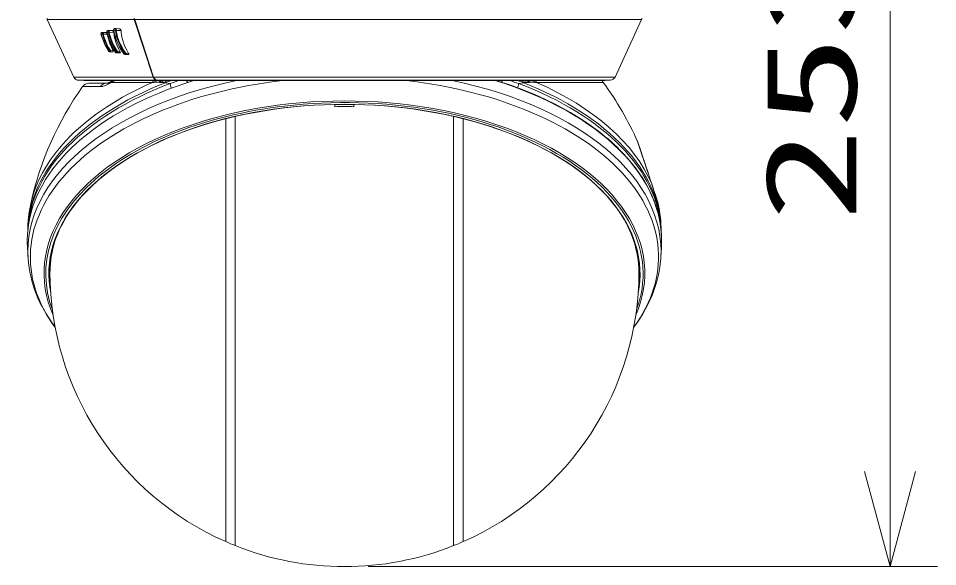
# Model space of a CAD drawing. Units: millimetres on the paper. Extents: x -63 to 65, y -59 to 59.
# Drawn here: x -26.47 to -2.29, y 15.41 to 29.83 of the extents above; entities that cross this region are included whole.
import ezdxf
from ezdxf.enums import TextEntityAlignment as Align

# ---------------------------------------------------------------- set-up
doc = ezdxf.new("R2010")
doc.units = ezdxf.units.MM
for name, color, linetype, lineweight in [('0-2_GAIKEI', 4, 'Continuous', 9), ('0-3_SUNPO', 7, 'Continuous', 9), ('0-4_0', 7, 'Continuous', 9)]:
    doc.layers.add(name, color=color, linetype=linetype, lineweight=lineweight)
doc.styles.add('ＭＳ ゴシック', font='')
doc.styles.get('ＭＳ ゴシック').set_extended_font_data('MS Gothic')

# ---------------------------------------------------------------- blocks, each defined once
blk = doc.blocks.new('_Open30')
at = {"layer": '0-4_0'}
blk.add_line((0, 0), (-1, 0), dxfattribs=at)
blk.add_lwpolyline([(-1, 0.2679), (0, 0), (-1, -0.2679)], dxfattribs=at)

msp = doc.modelspace()

# ---------------------------------------------------------------- linework, layer by layer
at = {"layer": '0-2_GAIKEI'}
for p, q in [((-25.71, 29.799), (-23.421, 29.799)), ((-22.926, 28.287), (-23.421, 29.799)), ((-10.079, 29.799), (-23.407, 29.799)), ((-22.912, 28.287), (-23.407, 29.799)), ((-24.079, 29.512), (-24.116, 29.512)), ((-24.079, 29.512), (-24.078, 29.512)), ((-24.078, 29.512), (-24.007, 29.51)), ((-23.917, 29.518), (-23.958, 29.518)), ((-23.896, 29.562), (-23.938, 29.562)), ((-23.896, 29.562), (-23.897, 29.515)), ((-23.897, 29.515), (-23.767, 29.511)), ((-23.896, 29.562), (-23.896, 29.562)), ((-23.896, 29.562), (-23.817, 29.56)), ((-24.258, 29.417), (-24.291, 29.417)), ((-24.236, 29.461), (-24.269, 29.461)), ((-24.236, 29.461), (-24.235, 29.461)), ((-24.235, 29.461), (-24.17, 29.459)), ((-24.1, 29.467), (-24.137, 29.468)), ((-24.067, 28.969), (-24.096, 28.97)), ((-24.075, 28.954), (-24.013, 28.952)), ((-24.046, 28.954), (-24.075, 28.954)), ((-24.075, 28.954), (-24.013, 28.952)), ((-24.046, 28.982), (-23.978, 28.98)), ((-24.046, 28.954), (-23.983, 28.952)), ((-23.983, 28.952), (-24.013, 28.952)), ((-23.914, 28.936), (-23.91, 28.939)), ((-23.879, 28.939), (-23.91, 28.939)), ((-23.89, 28.923), (-23.829, 28.921)), ((-23.859, 28.923), (-23.89, 28.923)), ((-23.89, 28.923), (-23.829, 28.921)), ((-23.858, 28.952), (-23.879, 28.939)), ((-23.858, 28.952), (-23.79, 28.95)), ((-23.796, 28.921), (-23.829, 28.921)), ((-23.659, 28.897), (-23.694, 28.898)), ((-23.674, 28.882), (-23.614, 28.88)), ((-23.64, 28.882), (-23.674, 28.882)), ((-23.674, 28.882), (-23.615, 28.88)), ((-23.64, 28.912), (-23.572, 28.911)), ((-23.578, 28.88), (-23.614, 28.88)), ((-10.778, 28.287), (-22.912, 28.287)), ((-22.945, 28.146), (-24.029, 28.146)), ((-23.992, 28.196), (-23.991, 28.196)), ((-23.992, 28.196), (-23.991, 28.196)), ((-22.741, 28.196), (-22.839, 28.203)), ((-22.741, 28.196), (-22.741, 28.198)), ((-22.734, 28.147), (-22.737, 28.147)), ((-22.735, 28.147), (-22.685, 28.147)), ((-22.689, 28.194), (-22.692, 28.194)), ((-22.689, 28.194), (-22.641, 28.195)), ((-22.641, 28.195), (-22.636, 28.197)), ((-22.594, 28.153), (-22.601, 28.138)), ((-13.77, 28.156), (-13.895, 28.196)), ((-13.195, 28.154), (-13.188, 28.138)), ((-13.148, 28.195), (-13.153, 28.197)), ((-13.148, 28.195), (-13.1, 28.194)), ((-13.104, 28.147), (-13.054, 28.147)), ((-13.098, 28.194), (-13.1, 28.194)), ((-13.052, 28.147), (-13.055, 28.147)), ((-12.844, 28.146), (-11.088, 28.146)), ((-24.779, 28.038), (-24.31, 28.038)), ((-18.144, 27.565), (-18.144, 27.508)), ((-18.144, 27.564), (-17.645, 27.564)), ((-17.645, 27.565), (-17.645, 27.508)), ((-21.017, 27.192), (-21.017, 16.064)), ((-20.767, 27.252), (-20.767, 15.959)), ((-15.022, 15.959), (-15.022, 27.252)), ((-14.772, 16.064), (-14.772, 27.192)), ((-21.017, 16.064), (-21.017, 24.362)), ((-25.635, 23.424), (-25.638, 23.178)), ((-10.154, 23.424), (-10.151, 23.178)), ((-21.017, 17.548), (-21.017, 17.544))]:
    msp.add_line(p, q, dxfattribs=at)
at = {"layer": '0-2_GAIKEI', "color": 7}
for p, q in [((-25.009, 28.284), (-25.71, 29.799)), ((-10.778, 28.287), (-10.079, 29.799)), ((-24.885, 28.201), (-24.749, 28.196)), ((-11.04, 28.196), (-24.749, 28.196)), ((-24.158, 28.122), (-24.616, 28.122)), ((-11.04, 28.196), (-10.902, 28.203)), ((-10.048, 26.182), (-10.043, 26.169)), ((-9.661, 25.015), (-9.66, 25.013)), ((-9.655, 24.995), (-9.656, 24.997)), ((-9.655, 24.995), (-9.645, 24.95))]:
    msp.add_line(p, q, dxfattribs=at)
at = {"layer": '0-2_GAIKEI'}
for points in [[(-24.078, 29.512), (-24.08, 29.465), (-23.96, 29.462)], [(-24.007, 29.51), (-23.998, 29.508), (-23.989, 29.503), (-23.973, 29.489), (-23.966, 29.479), (-23.96, 29.462)], [(-23.697, 28.894), (-23.761, 28.99), (-23.818, 29.089), (-23.858, 29.17), (-23.893, 29.251), (-23.922, 29.332), (-23.945, 29.412), (-23.961, 29.49), (-23.967, 29.528)], [(-23.694, 28.898), (-23.753, 28.987), (-23.807, 29.079), (-23.854, 29.174), (-23.894, 29.27), (-23.911, 29.319), (-23.927, 29.369), (-23.939, 29.414), (-23.949, 29.46), (-23.958, 29.518)], [(-23.659, 28.897), (-23.714, 28.978), (-23.763, 29.061), (-23.806, 29.146), (-23.847, 29.24), (-23.864, 29.287), (-23.879, 29.334), (-23.896, 29.397), (-23.909, 29.458), (-23.917, 29.518)], [(-23.64, 28.912), (-23.694, 28.989), (-23.743, 29.07), (-23.786, 29.152), (-23.827, 29.244), (-23.844, 29.29), (-23.859, 29.335), (-23.876, 29.396), (-23.889, 29.456), (-23.897, 29.515)], [(-23.817, 29.56), (-23.807, 29.558), (-23.798, 29.554), (-23.78, 29.539), (-23.773, 29.529), (-23.767, 29.511)], [(-23.572, 28.911), (-23.62, 28.992), (-23.662, 29.076), (-23.698, 29.162), (-23.727, 29.249), (-23.748, 29.336), (-23.759, 29.396), (-23.765, 29.454), (-23.767, 29.511)], [(-24.099, 28.968), (-24.154, 29.062), (-24.202, 29.157), (-24.243, 29.254), (-24.277, 29.349), (-24.298, 29.424)], [(-24.096, 28.97), (-24.147, 29.057), (-24.192, 29.147), (-24.232, 29.237), (-24.265, 29.328), (-24.291, 29.417)], [(-24.067, 28.969), (-24.118, 29.057), (-24.163, 29.147), (-24.202, 29.238), (-24.234, 29.328), (-24.258, 29.417)], [(-24.235, 29.461), (-24.236, 29.415), (-24.131, 29.412)], [(-24.046, 28.982), (-24.097, 29.067), (-24.142, 29.154), (-24.181, 29.241), (-24.212, 29.329), (-24.236, 29.415)], [(-24.17, 29.459), (-24.164, 29.458), (-24.15, 29.45), (-24.137, 29.437)], [(-23.914, 28.936), (-23.968, 29.024), (-24.017, 29.115), (-24.06, 29.206), (-24.096, 29.297), (-24.124, 29.388), (-24.141, 29.454), (-24.145, 29.476)], [(-23.91, 28.939), (-23.966, 29.029), (-24.016, 29.122), (-24.059, 29.217), (-24.095, 29.312), (-24.119, 29.39), (-24.137, 29.468)], [(-23.978, 28.98), (-24.024, 29.074), (-24.064, 29.171), (-24.081, 29.22), (-24.095, 29.27), (-24.107, 29.317), (-24.117, 29.363)], [(-23.879, 28.939), (-23.93, 29.021), (-23.976, 29.106), (-24.017, 29.193), (-24.051, 29.28), (-24.078, 29.366), (-24.091, 29.417), (-24.1, 29.467)], [(-23.858, 28.952), (-23.91, 29.032), (-23.956, 29.114), (-23.996, 29.198), (-24.03, 29.282), (-24.057, 29.366), (-24.07, 29.416), (-24.08, 29.465)], [(-23.79, 28.95), (-23.838, 29.041), (-23.879, 29.133), (-23.913, 29.227), (-23.927, 29.275), (-23.939, 29.323), (-23.948, 29.368), (-23.955, 29.414), (-23.96, 29.462)], [(-23.983, 28.952), (-23.978, 28.953), (-23.974, 28.956), (-23.973, 28.959), (-23.973, 28.967), (-23.978, 28.98)], [(-23.859, 28.923), (-23.796, 28.921), (-23.791, 28.922), (-23.786, 28.926), (-23.785, 28.931), (-23.785, 28.937), (-23.79, 28.95)], [(-23.64, 28.882), (-23.578, 28.88), (-23.571, 28.882), (-23.568, 28.885), (-23.566, 28.892), (-23.566, 28.897), (-23.57, 28.906), (-23.572, 28.911)], [(-22.839, 28.203), (-22.85, 28.205), (-22.871, 28.213), (-22.891, 28.228), (-22.902, 28.24), (-22.911, 28.253), (-22.919, 28.269), (-22.926, 28.287)], [(-24.094, 28.106), (-24.127, 28.088), (-24.158, 28.073), (-24.187, 28.061), (-24.213, 28.053), (-24.26, 28.042), (-24.286, 28.039), (-24.31, 28.038)], [(-22.766, 28.148), (-22.802, 28.152), (-22.835, 28.158), (-22.864, 28.168), (-22.89, 28.181), (-22.912, 28.196)], [(-10.902, 28.203), (-22.824, 28.203), (-22.727, 28.196)], [(-22.45, 28.005), (-22.459, 28.028), (-22.467, 28.052), (-22.472, 28.074), (-22.476, 28.096), (-22.477, 28.116)], [(-9.565, 24.252), (-9.572, 24.317), (-9.583, 24.396), (-9.608, 24.539), (-9.637, 24.667), (-9.672, 24.795), (-9.712, 24.922), (-9.762, 25.056), (-9.822, 25.196), (-9.888, 25.334), (-9.962, 25.472), (-10.047, 25.614), (-10.14, 25.756), (-10.242, 25.897), (-10.351, 26.035), (-10.462, 26.166), (-10.581, 26.295), (-10.651, 26.367), (-10.724, 26.439), (-10.798, 26.509), (-10.875, 26.579), (-10.954, 26.649), (-11.035, 26.717), (-11.12, 26.786), (-11.217, 26.862), (-11.36, 26.969), (-11.492, 27.062), (-11.628, 27.154), (-11.768, 27.243), (-11.952, 27.354), (-12.158, 27.47), (-12.37, 27.581), (-12.592, 27.69), (-12.774, 27.774), (-12.952, 27.851), (-13.07, 27.9), (-13.218, 27.959), (-13.365, 28.015), (-13.517, 28.07), (-13.77, 28.156)], [(-13.339, 28.005), (-13.33, 28.028), (-13.322, 28.052), (-13.317, 28.074), (-13.313, 28.096), (-13.312, 28.116)], [(-12.877, 28.196), (-12.898, 28.181), (-12.923, 28.169), (-12.961, 28.157), (-12.986, 28.152), (-13.023, 28.148)]]:
    msp.add_lwpolyline(points, dxfattribs=at)
at = {"layer": '0-2_GAIKEI', "color": 7}
for points in [[(-24.05, 28.16), (-24.087, 28.141), (-24.119, 28.129), (-24.149, 28.123), (-24.158, 28.122)], [(-22.155, 26.838), (-21.931, 26.919), (-21.702, 26.996), (-21.469, 27.068), (-21.231, 27.136), (-20.99, 27.199), (-20.745, 27.257), (-20.496, 27.31), (-20.245, 27.359), (-19.991, 27.402), (-19.734, 27.441), (-19.475, 27.474), (-19.215, 27.503), (-18.952, 27.526), (-18.689, 27.544), (-18.425, 27.557), (-18.16, 27.565), (-17.895, 27.568)], [(-13.634, 26.838), (-13.858, 26.919), (-14.087, 26.996), (-14.32, 27.068), (-14.558, 27.136), (-14.799, 27.199), (-15.044, 27.257), (-15.293, 27.31), (-15.544, 27.359), (-15.798, 27.402), (-16.055, 27.441), (-16.314, 27.474), (-16.574, 27.503), (-16.837, 27.526), (-17.1, 27.544), (-17.364, 27.557), (-17.629, 27.565), (-17.895, 27.568)], [(-25.659, 23.199), (-25.653, 23.31), (-25.642, 23.421), (-25.632, 23.497), (-25.619, 23.572), (-25.605, 23.648), (-25.588, 23.723), (-25.569, 23.798), (-25.547, 23.873), (-25.524, 23.947), (-25.498, 24.022), (-25.47, 24.096), (-25.44, 24.17), (-25.407, 24.243), (-25.373, 24.317), (-25.336, 24.39), (-25.297, 24.462), (-25.256, 24.534), (-25.213, 24.606), (-25.15, 24.703), (-25.084, 24.799), (-25.014, 24.894), (-24.94, 24.988), (-24.867, 25.076), (-24.791, 25.163), (-24.665, 25.297), (-24.531, 25.428), (-24.39, 25.556), (-24.241, 25.682), (-24.084, 25.805), (-23.92, 25.924), (-23.749, 26.04), (-23.572, 26.153), (-23.388, 26.263), (-23.197, 26.368), (-23, 26.47), (-22.797, 26.568), (-22.589, 26.662), (-22.375, 26.752), (-22.155, 26.838)], [(-10.13, 23.199), (-10.136, 23.31), (-10.147, 23.421), (-10.157, 23.497), (-10.17, 23.572), (-10.184, 23.648), (-10.201, 23.723), (-10.22, 23.798), (-10.242, 23.873), (-10.265, 23.947), (-10.291, 24.022), (-10.319, 24.096), (-10.349, 24.17), (-10.382, 24.243), (-10.416, 24.317), (-10.453, 24.39), (-10.492, 24.462), (-10.533, 24.534), (-10.577, 24.606), (-10.639, 24.703), (-10.705, 24.799), (-10.775, 24.894), (-10.849, 24.988), (-10.922, 25.076), (-10.998, 25.163), (-11.124, 25.297), (-11.258, 25.428), (-11.399, 25.556), (-11.549, 25.682), (-11.705, 25.805), (-11.869, 25.924), (-12.04, 26.04), (-12.217, 26.153), (-12.401, 26.263), (-12.592, 26.368), (-12.789, 26.47), (-12.992, 26.568), (-13.2, 26.662), (-13.414, 26.752), (-13.634, 26.838)], [(-9.661, 25.015), (-9.675, 25.052), (-9.707, 25.139), (-9.74, 25.243), (-9.789, 25.406), (-9.809, 25.467), (-9.813, 25.482)], [(-9.656, 24.997), (-9.656, 24.998), (-9.657, 24.998), (-9.66, 25.004), (-9.681, 25.053), (-9.707, 25.126), (-9.726, 25.186), (-9.766, 25.324), (-9.807, 25.459), (-9.812, 25.474)], [(-9.552, 23.985), (-9.554, 24.069), (-9.557, 24.152), (-9.564, 24.235)], [(-10.288, 21.7), (-10.229, 21.781), (-10.172, 21.863), (-10.115, 21.948), (-10.047, 22.059), (-9.973, 22.189), (-9.896, 22.338), (-9.827, 22.489), (-9.796, 22.565), (-9.766, 22.641), (-9.738, 22.721), (-9.71, 22.805), (-9.67, 22.945), (-9.636, 23.084), (-9.61, 23.223), (-9.589, 23.363), (-9.575, 23.515)]]:
    msp.add_lwpolyline(points, dxfattribs=at)
for centre, radius, start, end in [((-25.529, 29.883), 0.2, 195.1498, 204.8293), ((-10.26, 29.883), 0.2, 335.1707, 344.8445), ((-10.91, 28.348), 0.145, 272.86, 335.1707), ((-24.88, 28.344), 0.143, 204.8294, 268), ((-24.616, 27.922), 0.2, 90, 144.629), ((-24.996, 29.752), 1.852, 300.7426, 302.8276), ((-10.829, 28.336), 0.321, 205.7628, 216.2752), ((-17.895, 23.151), 8.443, 24.0219, 36.2752), ((-17.895, 23.151), 8.443, 144.629, 167.6892), ((-10.365, 26.506), 0.2, 17.676, 24.0218), ((10.159, 33.071), 21.35, 197.6784, 198.841), ((9.447, 32.821), 20.594, 197.678, 198.8441), ((9.222, 32.747), 20.357, 197.6732, 198.8126), ((-89.143, -0.695), 83.536, 18.25637, 18.76435), ((-10.077, 26.157), 0.0355, 18.8316, 31.9427), ((-87.457, -0.131), 81.759, 18.25636, 18.76433), ((-9.844, 25.471), 0.0326, 4.5067, 18.187), ((-92.785, -1.892), 87.371, 17.93681, 18.25545), ((-22.685, 24.193), 3.541, 167.643, 179.3351), ((-9.85, 24.954), 0.198, 12.5964, 17.9685), ((-9.85, 24.951), 0.2, 12.6159, 17.9294), ((-13.118, 24.191), 3.555, 0.7086, 12.3474), ((-23.667, 23.992), 2.569, 174.6027, 180.1604), ((-23.471, 23.985), 2.766, 180, 182.5301), ((-12.319, 23.985), 2.766, 357.428, 0), ((-12.178, 24.492), 14.07, 182.5709, 183.985), ((-23.611, 24.492), 14.07, 356.0152, 357.4293), ((-17.895, 23.151), 7.744, 180, 246.22), ((-17.895, 23.151), 7.744, 293.78, 0), ((-17.894, 23.151), 7.744, 246.2201, 248.2247), ((-17.895, 23.151), 7.744, 248.2247, 291.7753), ((-17.894, 23.151), 7.744, 291.7753, 293.78)]:
    msp.add_arc(centre, radius, start, end, dxfattribs=at)
at = {"layer": '0-2_GAIKEI'}
for centre, radius, start, end in [((-23.161, 29.879), 0.259, 190.7833, 198.0343), ((-24.116, 29.482), 0.03, 90, 190.9746), ((-23.938, 29.532), 0.03, 90, 187.4477), ((-23.9, 29.556), 0.0416, 246.2405, 274.4044), ((-24.269, 29.431), 0.03, 90, 194.0361), ((-24.288, 29.427), 0.0107, 199.8589, 254.7732), ((-24.244, 29.456), 0.0414, 251.2444, 281.0902), ((-24.134, 29.479), 0.0124, 196.7641, 253.0995), ((-24.085, 29.506), 0.0413, 248.6234, 277.7723), ((-24.074, 28.984), 0.03, 211.6339, 270), ((-24.103, 28.98), 0.013, 286.5627, 304.1855), ((-24.308, 29.402), 0.495, 299.1095, 301.9631), ((-23.889, 28.953), 0.03, 213.3258, 270), ((-23.682, 28.88), 0.0212, 123.5092, 137.2927), ((-23.673, 28.912), 0.03, 215.5473, 270), ((-23.289, 28.422), 0.603, 125.5334, 127.8966), ((-26.819, 1960.75), 1932.467, 270.05365, 270.11541), ((-26.655, 2725.599), 2697.398, 270.03761, 270.08106), ((-23.993, 28.069), 0.108, 121.6725, 159.8345), ((-25.166, 29.909), 2.098, 300.7283, 302.819), ((-24.343, 28.818), 0.741, 295.047, 303.0752), ((-22.825, 25.746), 2.403, 88.6083, 92.8574), ((-22.739, 28.533), 0.385, 265.8553, 270.1694), ((-22.707, 28.486), 0.292, 262.057, 268.0771), ((-22.818, 25.943), 2.206, 84.3453, 87.8302), ((-22.703, 28.578), 0.384, 267.9798, 271.7414), ((-22.703, 28.246), 0.053, 282.4889, 292.3295), ((-22.679, 28.682), 0.536, 269.3293, 279.1457), ((-22.65, 28.538), 0.343, 271.538, 275.325), ((-21.529, 33.877), 5.838, 259.4187, 260.6533), ((-22.69, 28.709), 0.564, 279.8565, 294.6385), ((-23.789, 32.3), 4.385, 287.4093, 290.6213), ((-21.781, 28.362), 0.319, 211.1883, 220.4308), ((-14.008, 28.362), 0.319, 319.57, 328.8114), ((-12, 32.3), 4.385, 249.3789, 252.5907), ((-13.099, 28.709), 0.564, 245.362, 260.1421), ((-14.261, 33.878), 5.84, 279.3481, 280.5824), ((-13.11, 28.682), 0.535, 260.8529, 270.673), ((-12.971, 25.942), 2.207, 92.1714, 95.6547), ((-13.139, 28.538), 0.343, 264.6743, 268.461), ((-13.086, 28.246), 0.053, 247.6574, 257.5109), ((-13.086, 28.578), 0.384, 268.259, 272.0167), ((-13.082, 28.486), 0.292, 271.9233, 277.9433), ((-13.05, 28.533), 0.385, 269.8308, 274.1405), ((-12.964, 25.745), 2.404, 87.1436, 91.3922), ((-17.895, 14.013), 13.497, 88.9395, 91.0605), ((-23.054, 23.396), 2.582, 178.1573, 179.389), ((-12.735, 23.396), 2.582, 0.611, 1.8428)]:
    msp.add_arc(centre, radius, start, end, dxfattribs=at)
for centre, major_axis, ratio, start_param, end_param in [((-23.293, 29.883), (0, -0.2), 0.707107, 4.976802, 5.145741), ((-24.116, 29.482), (0, -0.03), 0.803753, 3.109882, 5.201639), ((-24.079, 29.482), (0, -0.03), 0.798993, 3.109704, 5.201643), ((-23.938, 29.532), (0.0297, 0.0039), 0.561622, 3.141568, 3.876184), ((-23.938, 29.532), (0, -0.03), 0.777999, 3.108697, 5.201539), ((-23.896, 29.532), (0, -0.03), 0.772686, 3.108482, 5.201544), ((-24.269, 29.431), (0, -0.03), 0.826386, 3.110868, 5.201735), ((-24.236, 29.431), (0, -0.03), 0.822101, 3.110719, 5.201739), ((-24.074, 28.984), (0, 0.03), 0.82638, 2.061116, 3.112294), ((-24.045, 28.984), (0, -0.03), 0.822573, 5.202716, 6.253772), ((-24.045, 28.984), (0, 0.03), 0.016111, 1.623667, 3.124866), ((-23.889, 28.953), (0, 0.03), 0.803315, 2.061224, 3.111689), ((-23.858, 28.953), (0, -0.03), 0.799161, 5.202824, 6.253152), ((-23.858, 28.953), (0, 0.03), 0.017006, 1.588369, 3.123538), ((-23.673, 28.912), (0, 0.03), 0.776557, 2.061364, 3.110987), ((-23.639, 28.912), (0, -0.03), 0.771986, 5.202966, 6.252432), ((-23.639, 28.912), (0, 0.03), 0.018155, 1.544087, 3.122043), ((-22.819, 28.348), (0, -0.145), 0.705842, 5.14674, 6.232965), ((-17.895, 23.551), (8.261, 0), 0.573576, 1.768584, 3.541949), ((-17.895, 23.705), (8.326, 0), 0.573576, 1.917768, 3.181554), ((-17.895, 23.985), (8.342, 0), 0.573576, 2.065164, 3.089404), ((-17.895, 24.195), (8.331, 0), 0.573576, 2.171112, 3.132684), ((-17.895, 24.126), (8.331, 0), 0.573576, 2.153199, 3.110008), ((-17.895, 24.358), (8.313, 0), 0.573576, 2.22365, 3.017033), ((-24.158, 27.922), (0, -0.2), 0.93181, 3.141489, 4.095063), ((-23.884, 28.028), (0.108, -0.168), 0.639962, 3.141598, 3.613446), ((-23.137, 28.336), (0, 0.321), 0.741918, 4.079268, 4.262742), ((-22.708, 28.095), (-0.0036, -0.0999), 0.700602, 3.314951, 4.174463), ((-22.68, 28.095), (0.0033, -0.0999), 0.669372, 3.272515, 4.139171), ((-22.628, 28.097), (0.0033, -0.0999), 0.655736, 3.294538, 4.166649), ((-22.536, 28.11), (0.0239, -0.0972), 0.556903, 3.492588, 4.114912), ((-17.895, 23.551), (8.261, 0), 0.573576, 5.882826, 7.656194), ((-17.895, 23.705), (8.326, 0), 0.573576, 6.243234, 7.50701), ((-17.895, 23.985), (8.342, 0), 0.573576, 6.257432, 7.359614), ((-17.895, 24.126), (8.331, 0), 0.573576, 0.03156, 0.988394), ((-13.253, 28.11), (-0.024, -0.0969), 0.558755, 2.168667, 2.790854), ((-17.895, 24.195), (-8.331, 0), 0.573576, 3.150497, 4.112073), ((-13.161, 28.097), (-0.0033, -0.0999), 0.655733, 2.116534, 2.988644), ((-13.11, 28.095), (-0.0033, -0.0999), 0.669374, 2.144017, 3.010668), ((-13.081, 28.095), (0.0036, -0.0999), 0.700536, 2.108816, 2.968347), ((-12.652, 28.336), (0, -0.321), 0.741918, 5.162036, 5.34551), ((-17.895, 24.358), (-8.313, 0), 0.573576, 3.377752, 4.059535), ((-17.895, 23.129), (7.9, 0), 0.573576, 6.036844, 9.671119), ((-17.895, 23.11), (7.855, 0), 0.573576, 6.071857, 8.055444), ((-17.895, 23.11), (7.775, 0), 0.573576, 6.16797, 9.539932), ((-17.895, 23.11), (7.855, 0), 0.573576, 1.772259, 3.352921), ((-17.895, 23.396), (-7.741, 0), 0.573576, 6.26456, 6.27707), ((-17.895, 23.396), (-7.741, 0), 0.573576, 3.147709, 3.160219), ((-17.895, 23.437), (7.755, 0), 0.573576, 3.159338, 3.196752), ((-17.895, 23.437), (7.755, 0), 0.573576, 6.228027, 6.26544), ((-21.055, 23.169), (0.047, -6.601), 0.005005, 1.457672, 1.458538)]:
    msp.add_ellipse(centre, major_axis=major_axis, ratio=ratio, start_param=start_param, end_param=end_param, dxfattribs=at)
at = {"layer": '0-2_GAIKEI', "color": 7}
for centre, major_axis, ratio, start_param, end_param in [((-17.895, 24.358), (-8.313, 0), 0.573576, 3.266192, 3.276032), ((-17.895, 23.151), (-7.744, 0), 0.573576, 5.920218, 6.27703), ((-17.895, 23.151), (-7.744, 0), 0.573576, 3.147693, 3.504581), ((-17.895, 23.985), (8.342, 0), 0.573576, 3.166923, 3.167356), ((-18.183, 23.793), (8.038, 0.111), 0.610162, 3.175671, 3.559661), ((-17.895, 23.118), (7.765, 0), 0.573576, 3.123243, 3.236806), ((-17.895, 23.151), (-7.744, 0), 0.573576, 6.27703, 6.283247), ((-17.895, 23.118), (7.765, 0), 0.573576, 6.187786, 6.301535), ((-17.895, 23.151), (-7.744, 0), 0.573576, 3.141654, 3.147693)]:
    msp.add_ellipse(centre, major_axis=major_axis, ratio=ratio, start_param=start_param, end_param=end_param, dxfattribs=at)
at = {"layer": '0-3_SUNPO'}
for p, q in [((-3.544, 17.907), (-3.545, 38.207)), ((-17.27, 15.407), (-2.294, 15.407))]:
    msp.add_line(p, q, dxfattribs=at)

# ---------------------------------------------------------------- block references
at = {"layer": '0-3_SUNPO', "xscale": 2.5, "yscale": 2.5, "rotation": 270.00048}
msp.add_blockref('_Open30', (-3.544, 15.407), dxfattribs=at)

# ---------------------------------------------------------------- texts
at = {"layer": '0-3_SUNPO', "style": 'ＭＳ ゴシック', "width": 1.5}
msp.add_text('253', height=2.405, rotation=90, dxfattribs=at).set_placement((-3.707, 24.485), align=Align.BOTTOM_LEFT)

doc.saveas('drawing.dxf')
